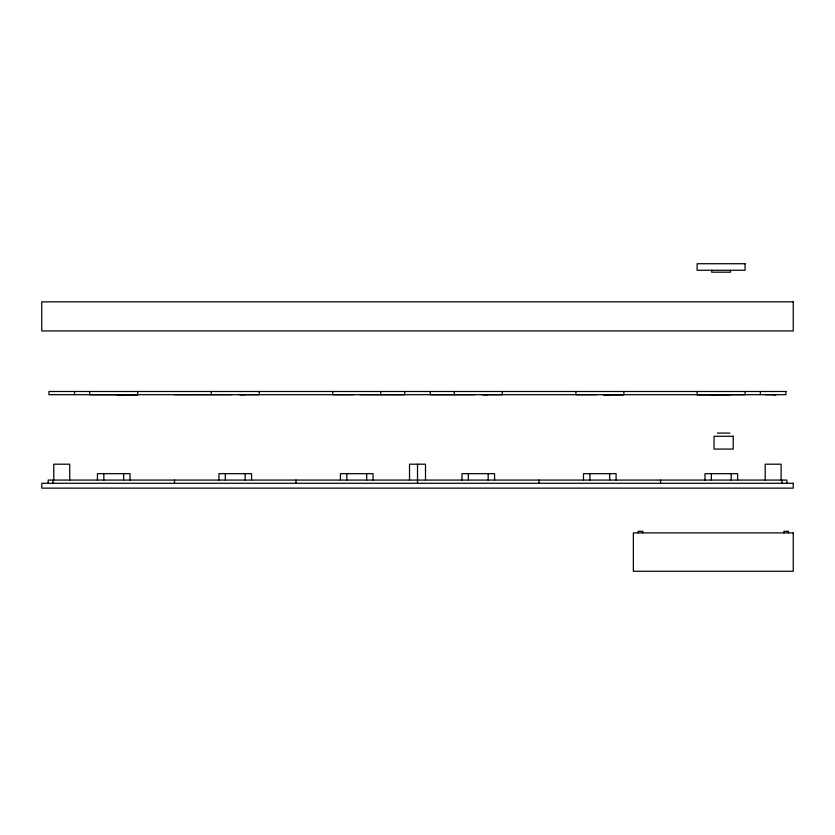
<?xml version="1.0" encoding="UTF-8"?>
<svg xmlns="http://www.w3.org/2000/svg" width="835" height="835" viewBox="0 0 835 835"><rect width="100%" height="100%" fill="white"/><g stroke="black" fill="none" stroke-linecap="round" stroke-linejoin="round"><path stroke-width="1.25" d="M244.822 394.694L240.188 394.663M711.493 394.694L730.677 394.694M765.507 394.684L776.039 394.684M174.473 394.663L232.036 394.621M596.712 394.631L575.931 394.694L575.931 391.49M697.11 391.49L697.11 394.694L717.891 394.621M118.674 394.684L123.309 394.694M353.549 394.642L332.758 394.694L332.758 391.49M475.063 394.652L430.286 394.694L430.286 391.49M483.214 394.673L487.849 394.694M623.891 394.621L603.11 394.663L623.891 394.694L623.891 391.49M137.702 391.49L137.702 394.694L89.731 394.694L89.731 391.49M717.338 433.083L729.915 433.083M773.628 394.684L775.798 394.684M697.11 394.621L745.071 394.684L745.071 391.49M116.91 394.663L137.702 394.694M604.874 394.663L609.508 394.694M481.451 394.631L502.242 394.694L502.242 391.49M359.937 394.631L404.714 394.694L404.714 391.49M788.449 532.907L788.449 531.311L783.814 531.311L783.814 532.907M786.852 483.267L786.852 480.073L48.179 480.073L48.179 483.267M782.061 480.073L782.061 483.267M781.101 480.073L781.101 464.197L765.215 464.197L765.215 480.073M760.372 391.49L760.372 394.694M737.608 480.073L737.608 473.675L704.99 473.675L704.99 480.073M731.209 473.675L731.209 480.073M730.521 270.269L730.521 272.189L711.66 272.189L711.66 270.269M711.389 473.675L711.389 480.073M660.548 480.073L660.548 483.267M642.793 532.907L642.793 531.311L638.159 531.311L638.159 532.907M616.094 480.073L616.094 473.675L583.477 473.675L583.477 480.073M609.696 473.675L609.696 480.073M589.875 473.675L589.875 480.073M539.034 480.073L539.034 483.267M494.581 480.073L494.581 473.675L461.964 473.675L461.964 480.073M488.183 473.675L488.183 480.073M468.362 473.675L468.362 480.073M454.271 391.49L454.271 394.694M425.506 480.073L425.506 464.197L409.515 464.197L409.515 480.073M417.51 464.197L417.521 483.267M380.729 391.49L380.729 394.694M373.068 480.073L373.068 473.675L340.45 473.675L340.45 480.073M366.669 473.675L366.669 480.073M346.849 473.675L346.849 480.073M295.997 480.073L295.997 483.267M259.215 391.49L259.215 394.694L238.424 394.558M251.554 480.073L251.554 473.675L218.937 473.675L218.937 480.073M245.156 473.675L245.156 480.073M225.335 473.675L225.335 480.073M211.245 391.49L211.245 394.694M174.484 480.073L174.484 483.267M130.041 480.073L130.041 473.675L97.424 473.675L97.424 480.073M123.643 473.675L123.643 480.073M103.822 473.675L103.822 480.073M74.534 391.49L74.534 394.694M69.733 480.073L69.733 464.197L53.764 464.197L53.764 480.073M52.97 480.073L52.97 483.267M745.071 263.724L697.11 263.724L697.11 270.269L745.071 270.269L745.071 263.724M793.25 301.842L41.75 301.842L41.75 330.942L793.25 330.942L793.25 301.842M785.954 391.49L48.952 391.49L48.952 394.694L785.954 394.694L785.954 391.49M733.224 436.287L714.029 436.287L714.029 449.073L733.224 449.073L733.224 436.287M793.25 483.267L41.781 483.267L41.781 488.131L793.25 488.131L793.25 483.267M793.25 532.907L633.368 532.907L633.368 571.276L793.25 571.276L793.25 532.907"/></g></svg>
